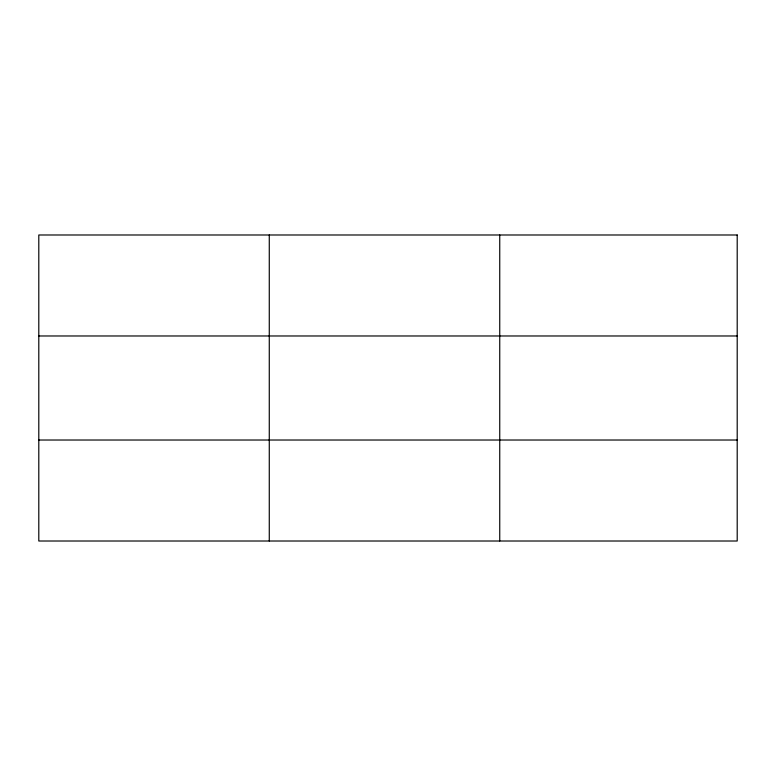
<?xml version="1.0" encoding="UTF-8"?>
<svg xmlns="http://www.w3.org/2000/svg" width="776" height="776" viewBox="0 0 776 776"><rect width="100%" height="100%" fill="white"/><g stroke="black" fill="none" stroke-linecap="round" stroke-linejoin="round"><path stroke-width="1.16" d="M269.272 541.008L269.272 234.992M499.744 541.008L499.744 234.992M38.8 335.979L737.2 335.979M38.8 440.021L737.2 440.021M737.2 234.992L737.2 541.008L38.8 541.008L38.8 234.992L737.2 234.992"/></g></svg>
